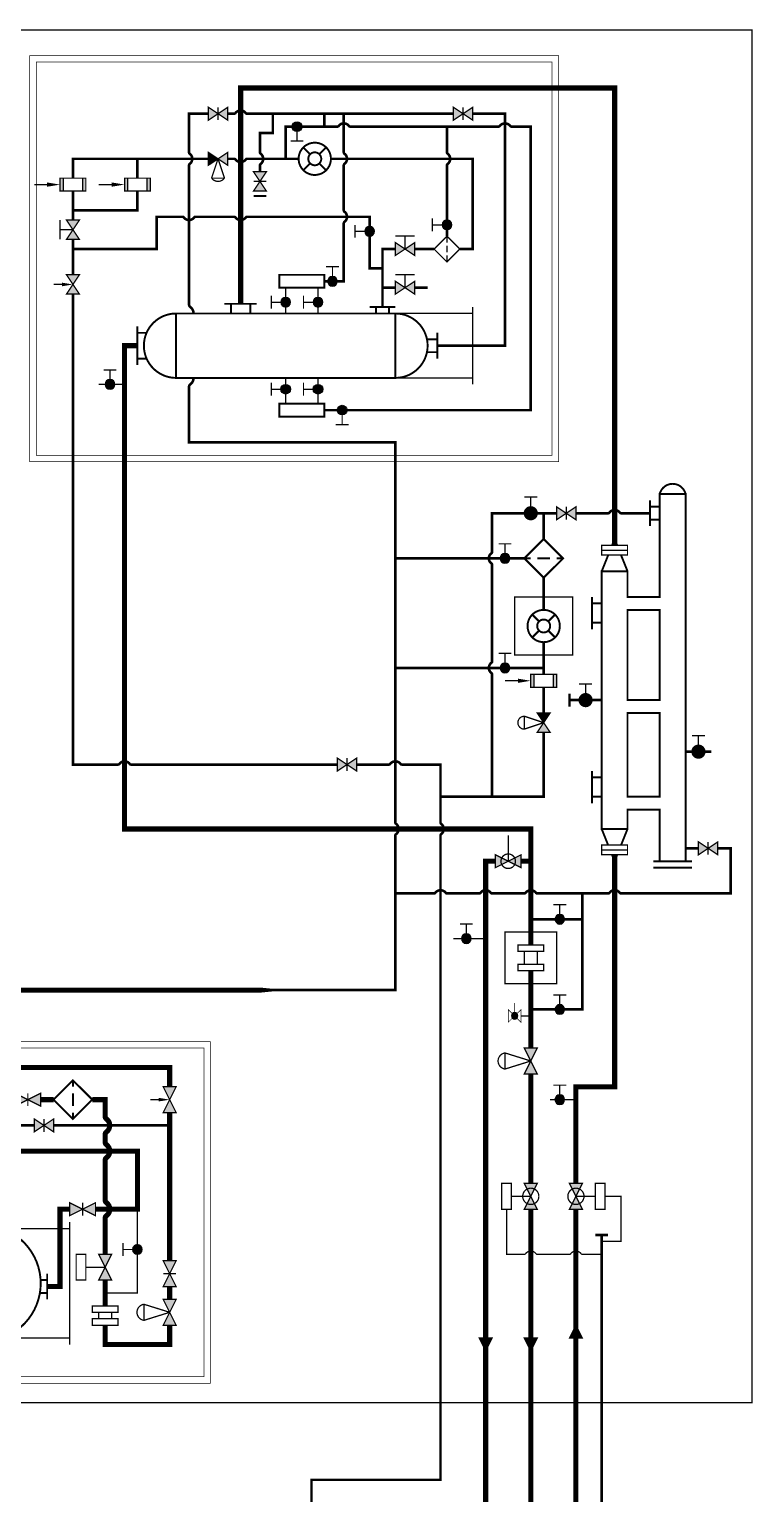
# Model space of a CAD drawing. Header units: millimetres. Extents: x 0 to 2500, y 0 to 1760.
# Drawn here: x 1646.2 to 1758.4, y 843.9 to 1071.1 of the extents above; entities that cross this region are included whole.
import ezdxf

# ---------------------------------------------------------------- set-up
doc = ezdxf.new("R2010")
doc.units = ezdxf.units.MM
for name, color, linetype in [('Вентили регул.100', 7, 'Continuous'), ('Вентили регул.50', 7, 'Continuous'), ('Диафрагмы 100', 7, 'Continuous'), ('Диафрагмы 80', 7, 'Continuous'), ('Емкости', 7, 'Continuous'), ('Задвижки 100', 7, 'Continuous'), ('Задвижки 50', 7, 'Continuous'), ('Клапаны регул.100', 7, 'Continuous'), ('Клапаны регул.25', 7, 'Continuous'), ('Клапаны регул.50', 7, 'Continuous'), ('Клапаны регул.80', 7, 'Continuous'), ('Краны 15', 7, 'Continuous'), ('Краны 25', 7, 'Continuous'), ('Краны 6', 7, 'Continuous'), ('Краны пн.прив.100', 7, 'Continuous'), ('Краны ручн.25', 7, 'Continuous'), ('Краны шар.пн.прив.100', 7, 'Continuous'), ('Краны шар.ручн.100', 7, 'Continuous'), ('Краны шар.ручн.т.10', 7, 'Continuous'), ('КРТ 15', 7, 'Continuous'), ('Площадки', 7, 'Continuous'), ('Рсходомеры', 7, 'Continuous'), ('Трубы 108', 7, 'Continuous'), ('Трубы 25', 7, 'Continuous'), ('Трубы 57', 7, 'Continuous'), ('Фильтры 4', 7, 'Continuous'), ('Фильтры 6', 7, 'Continuous')]:
    doc.layers.add(name, color=color, linetype=linetype)

# ---------------------------------------------------------------- blocks, each defined once
blk = doc.blocks.new('Заглушка 57')
at = {"layer": 'Трубы 57', "const_width": 0.4}
blk.add_lwpolyline([(0, 1), (0, -1)], dxfattribs=at)
blk = doc.blocks.new('Кран 15')
at = {"layer": 'Краны 15'}
blk.add_hatch(color=256, dxfattribs=at).paths.add_polyline_path([(-0.75, 0.75, 1), (0.75, 0.75, 1)])
at = {"layer": 'Краны 15', "const_width": 0.2}
for points in [[(-2.25, 1.75), (-2.25, -0.25)], [(-0.75, 0.75), (-2.25, 0.75)]]:
    blk.add_lwpolyline(points, dxfattribs=at)
at = {"layer": 'Краны 15'}
blk.add_lwpolyline([(-0.75, 0.75, 1), (0.75, 0.75, 1), (-0.75, 0.75, 1)], format="xyb", dxfattribs=at)
blk = doc.blocks.new('Рсходомер')
at = {"layer": 'Рсходомеры', "const_width": 0.3}
for points in [[(0.73, -1.77, 1), (4.27, 1.77, 1), (0.73, -1.77, 2.135042)], [(3.21, -0.71, 1), (1.79, 0.71, 1), (3.21, -0.71, 1)]]:
    blk.add_lwpolyline(points, format="xyb", dxfattribs=at)
for points in [[(1.79, 0.71), (0.73, 1.77)], [(3.21, 0.71), (4.27, 1.77)], [(0.73, -1.77), (1.79, -0.71)], [(4.27, -1.77), (3.21, -0.71)]]:
    blk.add_lwpolyline(points, dxfattribs=at)
blk = doc.blocks.new('Фильтр 4')
at = {"layer": 'Фильтры 4', "const_width": 0.2}
blk.add_lwpolyline([(0, 2), (-2, 0), (0, -2), (2, 0)], close=True, dxfattribs=at)
for points in [[(-2, 0), (-1, 0)], [(-0.5, 0), (0.5, 0)], [(1, 0), (2, 0)]]:
    blk.add_lwpolyline(points, dxfattribs=at)
blk = doc.blocks.new('КРТ 15')
at = {"layer": 'КРТ 15'}
h = blk.add_hatch(color=256, dxfattribs=at)
h.paths.add_polyline_path([(-1.5, 1), (-2, 1), (-2, -1), (-1.5, -1)])
h.paths.add_polyline_path([(2, 1), (1.5, 1), (1.5, -1), (2, -1)])
at = {"layer": 'КРТ 15', "const_width": 0.2}
for points in [[(-4, 0), (-6, 0)], [(-1.5, 1), (-1.5, -1)], [(1.5, 1), (1.5, -1)]]:
    blk.add_lwpolyline(points, dxfattribs=at)
blk.add_lwpolyline([(-2, 1), (2, 1), (2, -1), (-2, -1)], close=True, dxfattribs=at)
at = {"layer": 'КРТ 15'}
blk.add_solid([(-4, 0.33), (-2, 0), (-4, -0.33)], dxfattribs=at)
blk = doc.blocks.new('Кран ручн.25')
at = {"layer": 'Краны ручн.25'}
h = blk.add_hatch(color=256, dxfattribs=at)
h.paths.add_polyline_path([(0, 1), (0, -1), (1.5, 0)])
h.paths.add_polyline_path([(3, 1), (1.5, 0), (3, -1)])
at = {"layer": 'Краны ручн.25', "const_width": 0.2}
for points in [[(0, 2), (3, 2)], [(1.5, 0), (1.5, 2)]]:
    blk.add_lwpolyline(points, dxfattribs=at)
blk.add_lwpolyline([(0, 1), (0, -1), (3, 1), (3, -1)], close=True, dxfattribs=at)
blk = doc.blocks.new('Клапан регул.50 непрох.')
at = {"layer": 'Клапаны регул.50'}
h = blk.add_hatch(color=256, dxfattribs=at)
h.paths.add_polyline_path([(0, 1), (0, -1), (1.5, 0)])
h.paths.add_polyline_path([(1.5, 0), (3, -1), (3, 1)])
blk.add_hatch(color=256, dxfattribs=at).paths.add_polyline_path([(3, -1), (3, 1), (1.5, 0)])
at = {"layer": 'Клапаны регул.50', "const_width": 0.2}
blk.add_lwpolyline([(2.5, 3, 0.5), (0.5, 3)], format="xyb", dxfattribs=at)
for points in [[(0.5, 3), (1.5, 0)], [(0.5, 3), (2.5, 3)], [(2.5, 3), (1.5, 0)]]:
    blk.add_lwpolyline(points, dxfattribs=at)
blk.add_lwpolyline([(0, 1), (0, -1), (3, 1), (3, -1)], close=True, dxfattribs=at)
blk = doc.blocks.new('Задвижка 50 непрох.')
at = {"layer": 'Задвижки 50'}
h = blk.add_hatch(color=256, dxfattribs=at)
h.paths.add_polyline_path([(0, 1), (0, -1), (1.5, 0)])
h.paths.add_polyline_path([(3, -1), (3, 1), (1.5, 0)])
at = {"layer": 'Задвижки 50', "const_width": 0.2}
blk.add_lwpolyline([(3, -1), (3, 1), (0, -1), (0, 1)], close=True, dxfattribs=at)
blk.add_lwpolyline([(1.5, 1), (1.5, -1)], dxfattribs=at)
blk = doc.blocks.new('Вентиль регул. 50 непрох.')
at = {"layer": 'Вентили регул.50'}
h = blk.add_hatch(color=256, dxfattribs=at)
h.paths.add_polyline_path([(0, 1), (0, -1), (1.5, 0)])
h.paths.add_polyline_path([(3, 1), (1.5, 0), (3, -1)])
at = {"layer": 'Вентили регул.50', "const_width": 0.2}
blk.add_lwpolyline([(1.5, 1.7), (1.5, 3)], dxfattribs=at)
blk.add_lwpolyline([(3, -1), (3, 1), (0, -1), (0, 1)], close=True, dxfattribs=at)
at = {"layer": 'Вентили регул.50'}
blk.add_solid([(1.78, 1.7), (1.5, 0), (1.22, 1.7)], dxfattribs=at)
blk = doc.blocks.new('Пересеч. 57-57')
at = {"layer": 'Трубы 57'}
blk.add_lwpolyline([(-1, 0, 0.4, 0.4, -0.236068), (-0.8, -0.1, 0.4, 0.4, 0.236068), (0, -0.5, 0.4, 0.4, 0.236068), (0.8, -0.1, 0.4, 0.4, -0.236068), (1, 0, 0, 0, 0)], format="xyseb", dxfattribs=at)
blk = doc.blocks.new('Кран 25')
blk.add_hatch(color=256).paths.add_polyline_path([(1, 1, 1), (-1, 1, 1)])
at = {"layer": 'Краны 25', "const_width": 0.2}
for points in [[(-2.5, 2), (-2.5, 0)], [(-1, 1), (-2.5, 1)]]:
    blk.add_lwpolyline(points, dxfattribs=at)
blk.add_lwpolyline([(-1, 1, 1), (1, 1, 1), (-1, 1, 0)], format="xyb", dxfattribs=at)
blk = doc.blocks.new('Кран 6')
at = {"layer": 'Краны 6'}
blk.add_hatch(color=256, dxfattribs=at).paths.add_polyline_path([(0, 0.75, 1), (0, -0.75, 1)])
at = {"layer": 'Краны 6', "const_width": 0.2}
for points in [[(1, 2.25), (-1, 2.25)], [(0, 0.75), (0, 2.25)]]:
    blk.add_lwpolyline(points, dxfattribs=at)
at = {"layer": 'Краны 6'}
blk.add_lwpolyline([(0, 0.75, 1), (0, -0.75, 1), (0, 0.75, 1)], format="xyb", dxfattribs=at)
blk = doc.blocks.new('Фильтр 6')
at = {"layer": 'Фильтры 6', "const_width": 0.3}
blk.add_lwpolyline([(-3, 0), (0, -3), (3, 0), (0, 3)], close=True, dxfattribs=at)
for points in [[(-3, 0), (-2, 0)], [(-1, 0), (1, 0)], [(2, 0), (3, 0)]]:
    blk.add_lwpolyline(points, dxfattribs=at)
blk = doc.blocks.new('Клапан регул.25')
at = {"layer": 'Клапаны регул.25'}
h = blk.add_hatch(color=256, dxfattribs=at)
h.paths.add_polyline_path([(0, 1), (0, -1), (1.5, 0)])
h.paths.add_polyline_path([(1.5, 0), (3, -1), (3, 1)])
blk.add_hatch(color=256, dxfattribs=at).paths.add_polyline_path([(3, -1), (3, 1), (1.5, 0)])
at = {"layer": 'Клапаны регул.25', "const_width": 0.2}
blk.add_lwpolyline([(2.5, 3, 1), (0.5, 3)], format="xyb", dxfattribs=at)
for points in [[(0.5, 3), (1.5, 0)], [(0.5, 3), (2.5, 3)], [(2.5, 3), (1.5, 0)]]:
    blk.add_lwpolyline(points, dxfattribs=at)
blk.add_lwpolyline([(0, 1), (0, -1), (3, 1), (3, -1)], close=True, dxfattribs=at)
blk = doc.blocks.new('Кран шар.ручн.100 непрох.')
at = {"layer": 'Краны шар.ручн.100'}
h = blk.add_hatch(color=256, dxfattribs=at)
h.paths.add_polyline_path([(2, 0), (0, 1), (0, -1)])
h.paths.add_polyline_path([(2, 0), (4, -1), (4, 1)])
at = {"layer": 'Краны шар.ручн.100', "const_width": 0.2}
blk.add_lwpolyline([(2, 4), (2, 0)], dxfattribs=at)
blk.add_lwpolyline([(0, -1), (0, 1), (4, -1), (4, 1)], close=True, dxfattribs=at)
blk.add_lwpolyline([(0.875, 0, 1), (3.125, 0, 1), (0.875, 0, 1)], format="xyb", dxfattribs=at)
blk = doc.blocks.new('Клапан регул.80')
at = {"layer": 'Клапаны регул.80'}
h = blk.add_hatch(color=256, dxfattribs=at)
h.paths.add_polyline_path([(2, 0), (0, 1), (0, -1)])
h.paths.add_polyline_path([(2, 0), (4, -1), (4, 1)])
at = {"layer": 'Клапаны регул.80', "const_width": 0.2}
blk.add_lwpolyline([(3.25, 4, 0.855684), (0.75, 4)], format="xyb", dxfattribs=at)
for points in [[(0.75, 4), (2, 0)], [(3.25, 4), (0.75, 4)], [(3.25, 4), (2, 0)]]:
    blk.add_lwpolyline(points, dxfattribs=at)
blk.add_lwpolyline([(0, -1), (0, 1), (4, -1), (4, 1)], close=True, dxfattribs=at)
blk = doc.blocks.new('Кран шар.ручн.т.10')
at = {"layer": 'Краны шар.ручн.т.10'}
h = blk.add_hatch(color=256, dxfattribs=at)
h.paths.add_polyline_path([(1, 0), (1.35, -0.35, 0.198912), (1.5, 0, 0.198912), (1.35, 0.35)])
h.paths.add_polyline_path([(0.65, -0.35, 0.414214), (1.35, -0.35), (1, 0)])
h.paths.add_polyline_path([(0.5, 0, 0.198912), (0.65, -0.35), (1, 0), (0.65, 0.35, 0.198912)])
h.paths.add_polyline_path([(1, 0), (1.35, 0.35, 0.414214), (0.65, 0.35)])
at = {"layer": 'Краны шар.ручн.т.10', "const_width": 0.1}
blk.add_lwpolyline([(0, 1), (0, -1), (2, 1), (2, -1)], close=True, dxfattribs=at)
at = {"layer": 'Краны шар.ручн.т.10'}
blk.add_lwpolyline([(0.5, 0, 1), (1.5, 0, 1), (0.5, 0, 1)], format="xyb", dxfattribs=at)
at = {"layer": 'Краны шар.ручн.т.10', "const_width": 0.1}
blk.add_lwpolyline([(1, 0), (1, 2)], dxfattribs=at)
blk = doc.blocks.new('Диафрагма 100')
at = {"layer": 'Диафрагмы 100', "const_width": 0.2}
for points in [[(-2, 2), (2, 2), (2, 1), (-2, 1)], [(-2, -1), (2, -1), (2, -2), (-2, -2)]]:
    blk.add_lwpolyline(points, close=True, dxfattribs=at)
for points in [[(-1, 1), (-1, -1)], [(1, 1), (1, -1)]]:
    blk.add_lwpolyline(points, dxfattribs=at)
blk = doc.blocks.new('Кран шар.пн.прив.100')
at = {"layer": 'Краны шар.пн.прив.100'}
h = blk.add_hatch(color=256, dxfattribs=at)
h.paths.add_polyline_path([(0, -1), (2, 0), (0, 1)])
h.paths.add_polyline_path([(2, 0), (4, -1), (4, 1)])
at = {"layer": 'Краны шар.пн.прив.100', "const_width": 0.2}
for points in [[(0, 3), (4, 3), (4, 4.5), (0, 4.5)], [(0, -1), (0, 1), (4, -1), (4, 1)]]:
    blk.add_lwpolyline(points, close=True, dxfattribs=at)
blk.add_lwpolyline([(2, 0), (2, 3)], dxfattribs=at)
blk.add_lwpolyline([(2, 1.25, 1.010442), (2, -1.25, 1.010442), (2, 1.25, 4.236068)], format="xyb", dxfattribs=at)
blk = doc.blocks.new('Стрелка 108')
at = {"layer": 'Трубы 108'}
h = blk.add_hatch(color=256, dxfattribs=at)
h.paths.add_polyline_path([(0, 0), (1, 0), (0, 2)])
h.paths.add_polyline_path([(-1, 0), (0, 0), (0, 2)])
at = {"layer": 'Трубы 108', "const_width": 0.2}
blk.add_lwpolyline([(1, 0), (-1, 0), (0, 2)], close=True, dxfattribs=at)
blk = doc.blocks.new('Пересеч. 25-57')
at = {"layer": 'Трубы 25', "const_width": 0.2}
blk.add_lwpolyline([(-1, 0, -0.236068), (-0.8, -0.1, 0.236068), (0, -0.5, 0.236068), (0.8, -0.1, -0.236068), (1, 0)], format="xyb", dxfattribs=at)
blk = doc.blocks.new('Задвижка 100 непрох.')
at = {"layer": 'Задвижки 100'}
h = blk.add_hatch(color=256, dxfattribs=at)
h.paths.add_polyline_path([(2, 0), (0, 1), (0, -1)])
h.paths.add_polyline_path([(2, 0), (4, -1), (4, 1)])
at = {"layer": 'Задвижки 100', "const_width": 0.2}
blk.add_lwpolyline([(0, -1), (0, 1), (4, -1), (4, 1)], close=True, dxfattribs=at)
blk.add_lwpolyline([(2, 1), (2, -1)], dxfattribs=at)
blk = doc.blocks.new('Диафрагма 80')
at = {"layer": 'Диафрагмы 80', "const_width": 0.2}
for points in [[(-2, 0), (2, 0), (2, -1), (-2, -1)], [(-2, -2), (2, -2), (2, -3), (-2, -3)]]:
    blk.add_lwpolyline(points, close=True, dxfattribs=at)
for points in [[(-1, -1), (-1, -2)], [(1, -1), (1, -2)]]:
    blk.add_lwpolyline(points, dxfattribs=at)
blk = doc.blocks.new('Кран пн.прив.100')
at = {"layer": 'Краны пн.прив.100'}
h = blk.add_hatch(color=256, dxfattribs=at)
h.paths.add_polyline_path([(0, -1), (2, 0), (0, 1)])
h.paths.add_polyline_path([(2, 0), (4, -1), (4, 1)])
at = {"layer": 'Краны пн.прив.100', "const_width": 0.2}
for points in [[(0, 3), (4, 3), (4, 4.5), (0, 4.5)], [(0, -1), (0, 1), (4, -1), (4, 1)]]:
    blk.add_lwpolyline(points, close=True, dxfattribs=at)
blk.add_lwpolyline([(2, 0), (2, 3)], dxfattribs=at)
blk = doc.blocks.new('Вентиль регул. 100 непрох.')
at = {"layer": 'Вентили регул.100'}
h = blk.add_hatch(color=256, dxfattribs=at)
h.paths.add_polyline_path([(2, 0), (0, 1), (0, -1)])
h.paths.add_polyline_path([(2, 0), (4, -1), (4, 1)])
at = {"layer": 'Вентили регул.100', "const_width": 0.2}
blk.add_lwpolyline([(2, 1.7), (2, 3)], dxfattribs=at)
blk.add_lwpolyline([(0, -1), (0, 1), (4, -1), (4, 1)], close=True, dxfattribs=at)
at = {"layer": 'Вентили регул.100'}
blk.add_solid([(2.28, 1.7), (2, 0), (1.72, 1.7)], dxfattribs=at)
blk = doc.blocks.new('Клапан регул.100 непрох.')
at = {"layer": 'Клапаны регул.100'}
h = blk.add_hatch(color=256, dxfattribs=at)
h.paths.add_polyline_path([(2, 0), (0, 1), (0, -1)])
h.paths.add_polyline_path([(2, 0), (4, -1), (4, 1)])
at = {"layer": 'Клапаны регул.100', "const_width": 0.2}
blk.add_lwpolyline([(3.25, 4, 0.855684), (0.75, 4)], format="xyb", dxfattribs=at)
for points in [[(0.75, 4), (2, 0)], [(3.25, 4), (0.75, 4)], [(3.25, 4), (2, 0)]]:
    blk.add_lwpolyline(points, dxfattribs=at)
blk.add_lwpolyline([(0, -1), (0, 1), (4, -1), (4, 1)], close=True, dxfattribs=at)
blk = doc.blocks.new('Пересеч. 108-108')
at = {"layer": 'Трубы 108'}
blk.add_lwpolyline([(-1.4, 0, 0.8, 0.8, -0.236068), (-1, -0.2, 0.8, 0.8, 0.236068), (0, -0.7, 0.8, 0.8, 0.236068), (1, -0.2, 0.8, 0.8, -0.236068), (1.4, 0, 0, 0, 0)], format="xyseb", dxfattribs=at)

msp = doc.modelspace()

# ---------------------------------------------------------------- linework, layer by layer
at = {"const_width": 0.3}
for points in [[(1685, 1033), (1692, 1033), (1692, 1031), (1685, 1031)], [(1685, 1013), (1692, 1013), (1692, 1011), (1685, 1011)]]:
    msp.add_lwpolyline(points, close=True, dxfattribs=at)
at = {"layer": 'Диафрагмы 100', "const_width": 0.2}
msp.add_lwpolyline([(1720, 931), (1728, 931), (1728, 923), (1720, 923)], close=True, dxfattribs=at)
at = {"layer": 'Емкости'}
for points, const_width in [([(1676.5, 1028.5), (1681.5, 1028.5)], 0.3), ([(1677.5, 1027), (1677.5, 1028.5)], 0.3), ([(1680.5, 1027), (1680.5, 1028.5)], 0.3), ([(1699, 1028), (1703, 1028)], 0.3), ([(1700, 1027), (1700, 1028)], 0.3), ([(1702, 1027), (1702, 1028)], 0.3), ([(1715, 1028), (1715, 1016)], 0.2), ([(1663, 1025), (1663, 1019)], 0.3), ([(1703, 1027), (1715, 1027)], 0.2), ([(1664.42, 1024), (1663, 1024)], 0.3), ([(1708, 1023), (1709.5, 1023)], 0.3), ([(1709.5, 1024), (1709.5, 1020)], 0.3), ([(1708, 1021), (1709.5, 1021)], 0.3), ([(1663, 1020), (1664.42, 1020)], 0.3), ([(1703, 1017), (1715, 1017)], 0.2), ([(1742.5, 998), (1742.5, 994)], 0.3), ([(1744, 997), (1742.5, 997)], 0.3), ([(1744, 995), (1742.5, 995)], 0.3), ([(1736.6, 991), (1737, 992)], 0.3), ([(1737, 992), (1737.4, 991)], 0.3), ([(1735, 987), (1736, 989.5)], 0.3), ([(1735, 990.25), (1739, 990.25)], 0.2), ([(1738, 989.5), (1739, 987)], 0.3), ([(1733.5, 983), (1733.5, 978)], 0.3), ([(1735, 982), (1733.5, 982)], 0.3), ([(1735, 979), (1733.5, 979)], 0.3), ([(1733.5, 956), (1733.5, 951)], 0.3), ([(1735, 955), (1733.5, 955)], 0.3), ([(1735, 952), (1733.5, 952)], 0.3), ([(1735, 947), (1736, 944.5)], 0.3), ([(1738, 944.5), (1739, 947)], 0.3), ([(1735, 943.75), (1739, 943.75)], 0.2), ([(1736.6, 943), (1737, 942)], 0.3), ([(1737, 942), (1737.4, 943)], 0.3), ([(1743, 942), (1749, 942)], 0.3), ([(1743, 941), (1749, 941)], 0.3), ([(1642, 885), (1652.5, 885)], 0.2), ([(1652.5, 886), (1652.5, 867)], 0.2), ([(1649, 878), (1649, 874)], 0.3), ([(1647.87, 875), (1649, 875)], 0.3), ([(1648, 877), (1649, 877)], 0.3), ([(1642, 868), (1652.5, 868)], 0.2)]:
    msp.add_lwpolyline(points, dxfattribs=dict(at, const_width=const_width))
at = {"layer": 'Емкости', "const_width": 0.3}
for points in [[(1669, 1027, 1), (1669, 1017)], [(1703, 1017, 1), (1703, 1027)], [(1748, 999, 0.780776), (1744, 999)], [(1642, 868, 0.705882), (1642, 885)]]:
    msp.add_lwpolyline(points, format="xyb", dxfattribs=at)
at = {"layer": 'Емкости'}
for points, const_width in [([(1703, 1027), (1669, 1027), (1669, 1017), (1703, 1017)], 0.3), ([(1744, 950), (1739, 950), (1739, 947), (1735, 947), (1735, 987), (1739, 987), (1739, 983), (1744, 983), (1744, 999), (1748, 999), (1748, 942), (1744, 942)], 0.3), ([(1735, 991), (1739, 991), (1739, 989.5), (1735, 989.5)], 0.2), ([(1744, 967), (1744, 981), (1739, 981), (1739, 967)], 0.3), ([(1744, 952), (1739, 952), (1739, 965), (1744, 965)], 0.3), ([(1735, 944.5), (1739, 944.5), (1739, 943), (1735, 943)], 0.2)]:
    msp.add_lwpolyline(points, close=True, dxfattribs=dict(at, const_width=const_width))
at = {"layer": 'Задвижки 50', "const_width": 0.3}
msp.add_lwpolyline([(1681, 1045.25), (1683, 1045.25)], dxfattribs=at)
at = {"layer": 'Площадки'}
for points, const_width in [([(1758.31, 858), (1758.31, 1071), (1627.31, 1071), (1627.31, 1046), (1344, 1046), (1344, 858)], 0.2), ([(1728.31, 1004), (1646.31, 1004), (1646.31, 1067), (1728.31, 1067)], 0.1), ([(1727.31, 1005), (1647.31, 1005), (1647.31, 1066), (1727.31, 1066)], 0.1), ([(1594, 914), (1674.31, 914), (1674.31, 861), (1594, 861)], 0.1), ([(1673.31, 913), (1595, 913), (1595, 862), (1673.31, 862)], 0.1)]:
    msp.add_lwpolyline(points, close=True, dxfattribs=dict(at, const_width=const_width))
at = {"layer": 'Рсходомеры', "const_width": 0.2}
msp.add_lwpolyline([(1721.5, 983), (1730.5, 983), (1730.5, 974), (1721.5, 974)], close=True, dxfattribs=at)
at = {"layer": 'Трубы 108', "const_width": 0.8}
for points in [[(1737, 991), (1737, 1062), (1679, 1062), (1679, 1028.5)], [(1710, 947), (1661, 947), (1661, 1022), (1663, 1022)], [(1724, 929), (1724, 947), (1710, 947)], [(1731, 892), (1731, 907), (1737, 907), (1737, 943)], [(1695, 744), (1695, 842), (1717, 842), (1717, 942), (1718.5, 942)], [(1722.5, 942), (1724, 942)], [(1724, 913), (1724, 925)], [(1682, 922), (1618.5, 922)], [(1615, 910), (1668, 910), (1668, 907)], [(1724, 892), (1724, 909)], [(1650, 905), (1648, 905)], [(1658, 902.4), (1658, 905), (1656, 905)], [(1668, 903), (1668, 880)], [(1658, 898.4), (1658, 899.6)], [(1644, 897), (1663, 897), (1663, 888), (1656.5, 888)], [(1658, 889.4), (1658, 895.6)], [(1652.5, 888), (1651, 888), (1651, 876), (1649, 876)], [(1658, 881), (1658, 886.6)], [(1700, 744), (1700, 838), (1724, 838), (1724, 888)], [(1658, 873), (1658, 877)], [(1668, 876), (1668, 874)], [(1668, 870), (1668, 867), (1658, 867), (1658, 870)]]:
    msp.add_lwpolyline(points, dxfattribs=at)
at = {"layer": 'Трубы 108'}
for points in [[(1684, 922, 0.4, 0.8, 0), (1682, 922, 0.8, 0.8, 0)], [(1705, 744, 0.8, 0.8, 0), (1705, 835, 0.8, 0.8, 0), (1731, 835, 0.8, 0.8, 0), (1731, 888, 0, 0, 0)]]:
    msp.add_lwpolyline(points, format="xyseb", dxfattribs=at)
at = {"layer": 'Трубы 25', "const_width": 0.2}
for points in [[(1686, 1031), (1686, 1027)], [(1691, 1031), (1691, 1027)], [(1661, 1016), (1657, 1016)], [(1686, 1013), (1686, 1017)], [(1691, 1013), (1691, 1017)], [(1735, 883), (1738, 883), (1738, 890), (1735.5, 890)], [(1663, 888), (1663, 875), (1658, 875)], [(1723, 881), (1720.25, 881), (1720.25, 888)], [(1730, 881), (1725, 881)], [(1735, 881), (1732, 881)]]:
    msp.add_lwpolyline(points, dxfattribs=at)
at = {"layer": 'Трубы 57'}
for points, const_width in [([(1671, 1052), (1671, 1058), (1674, 1058)], 0.4), ([(1677, 1058), (1678, 1058)], 0.4), ([(1680, 1058), (1712, 1058)], 0.4), ([(1682, 1052), (1682, 1055), (1684, 1055), (1684, 1058)], 0.4), ([(1692, 1058), (1692, 1056)], 0.4), ([(1695, 1058), (1695, 1052)], 0.4), ([(1715, 1058), (1720, 1058), (1720, 1022), (1709.5, 1022)], 0.4), ([(1686, 1051), (1686, 1056), (1694, 1056)], 0.4), ([(1721, 1056), (1724, 1056), (1724, 1012), (1692, 1012)], 0.4), ([(1696, 1056), (1719, 1056)], 0.4), ([(1711, 1056), (1711, 1052)], 0.4), ([(1653, 1048), (1653, 1051), (1674, 1051)], 0.4), ([(1663, 1051), (1663, 1048)], 0.4), ([(1671, 1028.4), (1671, 1050)], 0.4), ([(1677, 1051), (1678, 1051)], 0.4), ([(1680, 1051), (1688, 1051)], 0.4), ([(1682, 1049), (1682, 1050)], 0.4), ([(1693, 1051), (1715, 1051), (1715, 1037), (1713, 1037)], 0.4), ([(1695, 1050), (1695, 1043)], 0.4), ([(1711, 1050), (1711, 1039)], 0.4), ([(1663, 1046), (1663, 1043), (1653, 1043)], 0.4), ([(1653, 1041.5), (1653, 1046)], 0.4), ([(1653, 1037), (1666, 1037), (1666, 1042), (1670, 1042)], 0.4), ([(1672, 1042), (1678, 1042)], 0.4), ([(1680, 1042), (1699, 1042), (1699, 1034), (1701, 1034)], 0.4), ([(1695, 1041), (1695, 1032), (1692, 1032)], 0.4), ([(1653, 1033), (1653, 1038.5)], 0.4), ([(1703, 1037), (1701, 1037), (1701, 1028)], 0.4), ([(1709, 1037), (1706, 1037)], 0.4), ([(1660, 957), (1653, 957), (1653, 1030)], 0.4), ([(1701, 1031), (1703, 1031)], 0.4), ([(1706, 1031), (1708, 1031)], 0.4), ([(1703, 948), (1703, 1007), (1671, 1007), (1671, 1015.6)], 0.4), ([(1726, 996), (1718, 996), (1718, 990)], 0.4), ([(1728, 996), (1726, 996), (1726, 992)], 0.4), ([(1736, 996), (1731, 996)], 0.4), ([(1742.5, 996), (1738, 996)], 0.4), ([(1703, 989), (1723, 989)], 0.4), ([(1718, 988), (1718, 973)], 0.4), ([(1726, 986), (1726, 981)], 0.4), ([(1726, 976), (1726, 971)], 0.4), ([(1703, 972), (1726, 972)], 0.4), ([(1718, 971), (1718, 952)], 0.4), ([(1726, 969), (1726, 965)], 0.4), ([(1730, 968), (1730, 966)], 0.4), ([(1735, 967), (1730, 967)], 0.4), ([(1726, 962), (1726, 952), (1710, 952)], 0.4), ([(1752, 959), (1748, 959)], 0.4), ([(1694, 957), (1662, 957)], 0.4), ([(1702, 957), (1697, 957)], 0.4), ([(1710, 948), (1710, 957), (1704, 957)], 0.4), ([(1684, 922), (1703, 922), (1703, 946)], 0.4), ([(1690, 795), (1690, 846), (1710, 846), (1710, 946)], 0.4), ([(1738, 937), (1755, 937), (1755, 944), (1753, 944)], 0.4), ([(1750, 944), (1748, 944)], 0.4), ([(1703, 937), (1709, 937)], 0.4), ([(1711, 937), (1716, 937)], 0.4), ([(1718, 937), (1723, 937)], 0.4), ([(1732, 937), (1732, 919), (1724, 919)], 0.4), ([(1725, 937), (1736, 937)], 0.4), ([(1732, 933), (1724, 933)], 0.4), ([(1717, 930), (1712, 930)], 0.2), ([(1724, 918), (1722.5, 918)], 0.2), ([(1642, 905), (1642, 901), (1647, 901)], 0.4), ([(1731, 905), (1727, 905)], 0.2), ([(1650, 901), (1668, 901)], 0.4), ([(1710, 743.6), (1710, 832), (1735, 832), (1735, 884)], 0.4)]:
    msp.add_lwpolyline(points, dxfattribs=dict(at, const_width=const_width))
at = {"layer": 'Трубы 57', "const_width": 0.4}
for points in [[(1671.7, 1027, 0.236068), (1671.2, 1028, -0.236068), (1671, 1028.4)], [(1671, 1015.6, -0.236068), (1671.2, 1016, 0.236068), (1671.7, 1017)]]:
    msp.add_lwpolyline(points, format="xyb", dxfattribs=at)

# ---------------------------------------------------------------- block references
at = {"layer": 'Вентили регул.100', "rotation": 90}
msp.add_blockref('Вентиль регул. 100 непрох.', (1668, 903), dxfattribs=at)
at = {"layer": 'Вентили регул.50', "rotation": 90}
msp.add_blockref('Вентиль регул. 50 непрох.', (1653, 1030), dxfattribs=at)
at = {"layer": 'Диафрагмы 100'}
msp.add_blockref('Диафрагма 100', (1724, 927), dxfattribs=at)
at = {"layer": 'Диафрагмы 80'}
msp.add_blockref('Диафрагма 80', (1658, 873), dxfattribs=at)
at = {"layer": 'Задвижки 100'}
for p in [(1644, 905), (1652.5, 888)]:
    msp.add_blockref('Задвижка 100 непрох.', p, dxfattribs=at)
at = {"layer": 'Задвижки 100', "rotation": 270}
msp.add_blockref('Задвижка 100 непрох.', (1668, 880), dxfattribs=at)
at = {"layer": 'Задвижки 50'}
for p in [(1674, 1058), (1712, 1058), (1728, 996), (1694, 957), (1750, 944), (1647, 901)]:
    msp.add_blockref('Задвижка 50 непрох.', p, dxfattribs=at)
at = {"layer": 'Задвижки 50', "rotation": 270}
msp.add_blockref('Задвижка 50 непрох.', (1682, 1049), dxfattribs=at)
at = {"layer": 'Клапаны регул.100', "rotation": 90}
msp.add_blockref('Клапан регул.100 непрох.', (1668, 870), dxfattribs=at)
at = {"layer": 'Клапаны регул.25', "rotation": 90}
msp.add_blockref('Клапан регул.25', (1726, 962), dxfattribs=at)
at = {"layer": 'Клапаны регул.50', "rotation": 180}
msp.add_blockref('Клапан регул.50 непрох.', (1677, 1051), dxfattribs=at)
at = {"layer": 'Клапаны регул.80', "rotation": 90}
msp.add_blockref('Клапан регул.80', (1724, 909), dxfattribs=at)
at = {"layer": 'Краны 15', "xscale": -1}
for p, rotation in [((1687, 1056), 270), ((1686, 1016), 180), ((1691, 1016), 180), ((1694, 1012), 270)]:
    msp.add_blockref('Кран 15', p, dxfattribs=dict(at, rotation=rotation))
at = {"layer": 'Краны 15'}
for p in [(1699, 1039), (1711, 1040), (1686, 1028), (1691, 1028), (1663, 881)]:
    msp.add_blockref('Кран 15', p, dxfattribs=at)
at = {"layer": 'Краны 15', "rotation": 270}
for p in [(1692.5, 1032), (1658, 1016)]:
    msp.add_blockref('Кран 15', p, dxfattribs=at)
at = {"layer": 'Краны 25', "rotation": 270}
for p in [(1723, 996), (1731.5, 967), (1749, 959)]:
    msp.add_blockref('Кран 25', p, dxfattribs=at)
at = {"layer": 'Краны 6'}
for p in [(1720, 989), (1720, 972), (1728.5, 933), (1714, 930), (1728.5, 919), (1728.5, 905)]:
    msp.add_blockref('Кран 6', p, dxfattribs=at)
at = {"layer": 'Краны пн.прив.100', "rotation": 90}
msp.add_blockref('Кран пн.прив.100', (1658, 877), dxfattribs=at)
at = {"layer": 'Краны ручн.25', "rotation": 90}
msp.add_blockref('Кран ручн.25', (1653, 1038.5), dxfattribs=at)
at = {"layer": 'Краны ручн.25'}
for p in [(1703, 1037), (1703, 1031)]:
    msp.add_blockref('Кран ручн.25', p, dxfattribs=at)
at = {"layer": 'Краны шар.пн.прив.100'}
for p, rotation in [((1724, 888), 90), ((1731, 892), 270)]:
    msp.add_blockref('Кран шар.пн.прив.100', p, dxfattribs=dict(at, rotation=rotation))
at = {"layer": 'Краны шар.ручн.100'}
msp.add_blockref('Кран шар.ручн.100 непрох.', (1718.5, 942), dxfattribs=at)
at = {"layer": 'Краны шар.ручн.т.10'}
msp.add_blockref('Кран шар.ручн.т.10', (1720.5, 918), dxfattribs=at)
at = {"layer": 'КРТ 15'}
for p in [(1653, 1047), (1663, 1047), (1726, 970)]:
    msp.add_blockref('КРТ 15', p, dxfattribs=at)
at = {"layer": 'Рсходомеры'}
msp.add_blockref('Рсходомер', (1688, 1051), dxfattribs=at)
at = {"layer": 'Рсходомеры', "rotation": 270}
msp.add_blockref('Рсходомер', (1726, 981), dxfattribs=at)
at = {"layer": 'Трубы 108'}
for name, p, rotation in [('Пересеч. 108-108', (1658, 901), 90), ('Пересеч. 108-108', (1658, 897), 90), ('Пересеч. 108-108', (1658, 888), 90), ('Стрелка 108', (1717, 868), 180), ('Стрелка 108', (1724, 868), 180)]:
    msp.add_blockref(name, p, dxfattribs=dict(at, rotation=rotation))
msp.add_blockref('Стрелка 108', (1731, 868), dxfattribs=at)
at = {"layer": 'Трубы 25', "rotation": 180}
for p in [(1724, 881), (1731, 881)]:
    msp.add_blockref('Пересеч. 25-57', p, dxfattribs=at)
at = {"layer": 'Трубы 57'}
for name, p, rotation in [('Пересеч. 57-57', (1679, 1058), 180), ('Пересеч. 57-57', (1695, 1056), 180), ('Пересеч. 57-57', (1720, 1056), 180), ('Пересеч. 57-57', (1671, 1051), 90), ('Пересеч. 57-57', (1682, 1051), 90), ('Пересеч. 57-57', (1695, 1051), 90), ('Пересеч. 57-57', (1711, 1051), 90), ('Пересеч. 57-57', (1695, 1042), 90), ('Пересеч. 57-57', (1737, 996), 180), ('Пересеч. 57-57', (1718, 989), 270), ('Пересеч. 57-57', (1718, 972), 270), ('Пересеч. 57-57', (1661, 957), 180), ('Пересеч. 57-57', (1703, 957), 180), ('Пересеч. 57-57', (1703, 947), 90), ('Пересеч. 57-57', (1710, 947), 90), ('Пересеч. 57-57', (1710, 937), 180), ('Пересеч. 57-57', (1717, 937), 180), ('Пересеч. 57-57', (1724, 937), 180), ('Пересеч. 57-57', (1737, 937), 180), ('Заглушка 57', (1735, 884), 270)]:
    msp.add_blockref(name, p, dxfattribs=dict(at, rotation=rotation))
for p in [(1679, 1051), (1671, 1042), (1679, 1042)]:
    msp.add_blockref('Пересеч. 57-57', p, dxfattribs=at)
at = {"layer": 'Фильтры 4', "rotation": 90}
msp.add_blockref('Фильтр 4', (1711, 1037), dxfattribs=at)
at = {"layer": 'Фильтры 6'}
msp.add_blockref('Фильтр 6', (1726, 989), dxfattribs=at)
at = {"layer": 'Фильтры 6', "rotation": 90}
msp.add_blockref('Фильтр 6', (1653, 905), dxfattribs=at)

doc.saveas('drawing.dxf')
